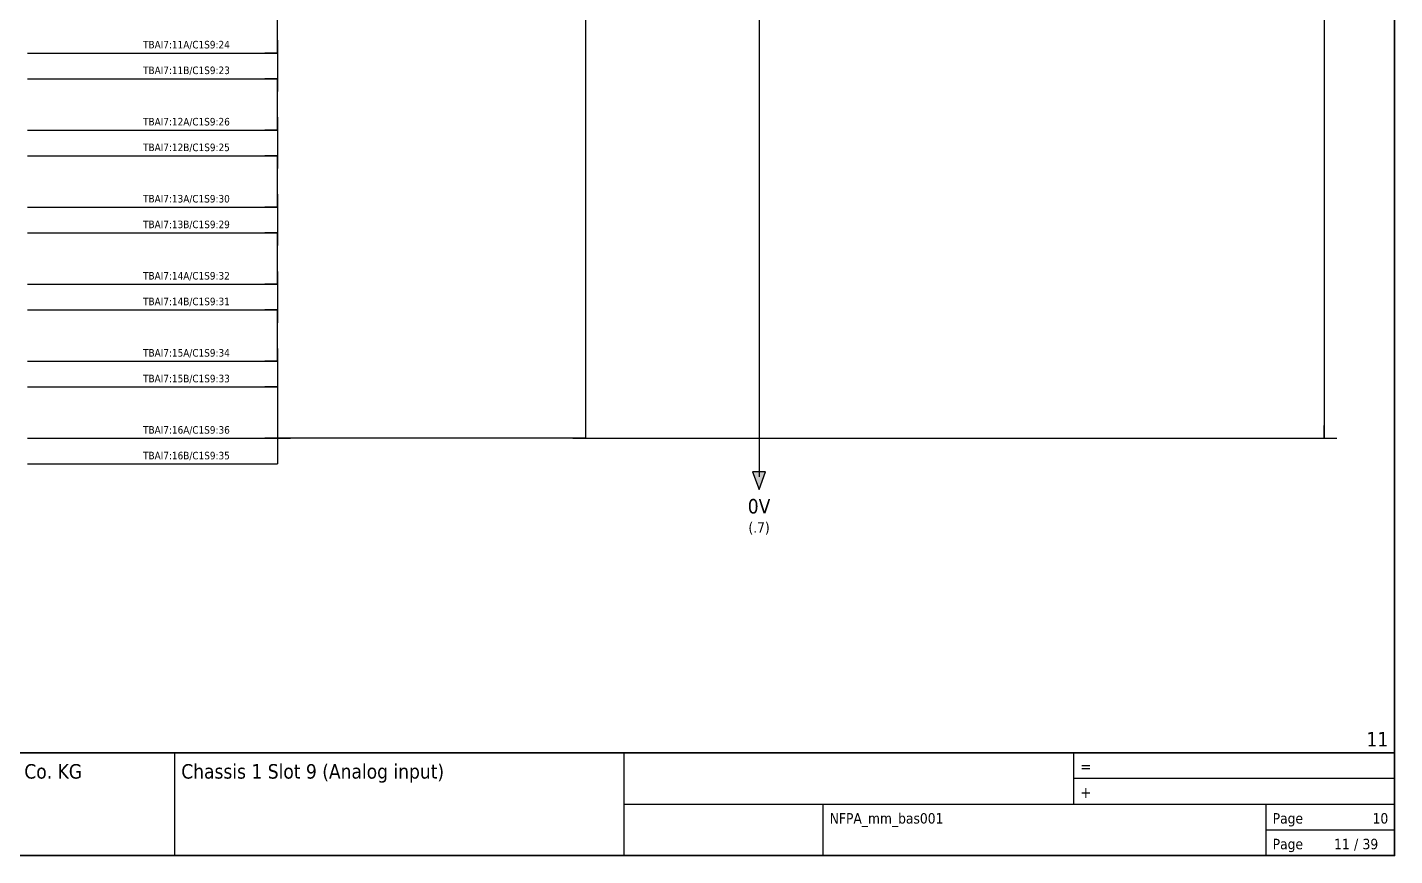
# Model space of a CAD drawing. Header units: millimetres. Extents: x 0 to 1792788, y -13 to 262234.
# Drawn here: x 207 to 420, y 0 to 129 of the extents above; entities that cross this region are included whole.
import ezdxf
from ezdxf.enums import TextEntityAlignment as Align

# ---------------------------------------------------------------- set-up
doc = ezdxf.new("R2010")
doc.units = ezdxf.units.MM
for name, color, linetype, lineweight in [('EPLAN201', 7, 'Continuous', 35), ('EPLAN311', 7, 'Continuous', 25), ('EPLAN317', 7, 'Continuous', 25), ('EPLAN403', 5, 'Continuous', 35), ('EPLAN405', 7, 'Continuous', 25), ('EPLAN442', 73, 'Continuous', 35), ('EPLAN451', 7, 'Continuous', 35), ('EPLAN452', 7, 'Continuous', 35), ('EPLAN453', 7, 'Continuous', 35)]:
    doc.layers.add(name, color=color, linetype=linetype, lineweight=lineweight)
doc.styles.add('Tahoma', font='')
doc.styles.get('Tahoma').set_extended_font_data('Tahoma')

# ---------------------------------------------------------------- blocks, each defined once
blk = doc.blocks.new('EPLFRAME')
at = {"layer": 'EPLAN201', "linetype": 'Continuous', "lineweight": 35, "ltscale": 4}
blk.add_line((0, 16), (420, 16), dxfattribs=at)
at = {"layer": 'EPLAN201', "linetype": 'Continuous', "lineweight": 25, "ltscale": 4}
for p, q in [((230, 0), (230, 16)), ((300, 0), (300, 16)), ((370, 16), (370, 8)), ((420, 12), (370, 12)), ((300, 8), (420, 8)), ((331, 0), (331, 8)), ((400, 0), (400, 8)), ((400, 4), (420, 4))]:
    blk.add_line(p, q, dxfattribs=at)
at = {"layer": 'EPLAN201', "linetype": 'Continuous', "lineweight": 35, "ltscale": 4}
blk.add_lwpolyline([(0, 0), (420, 0), (420, 297), (0, 297)], close=True, dxfattribs=at)
at = {"layer": 'EPLAN201', "color": 7, "style": 'Tahoma'}
for s, height, p in [('=', 1.81, (371, 13)), ('+', 1.81, (371, 9)), ('Page', 1.625, (401, 5)), ('Page', 1.625, (401, 1))]:
    blk.add_text(s, height=height, dxfattribs=at).set_placement(p)
blk.add_text('/', height=1.63, dxfattribs=at).set_placement((414, 1), align=Align.CENTER)
at = {"layer": 'EPLAN451', "color": 7, "style": 'Tahoma'}
for tag, p, height in [('14_10014', (101, 12), 2.26), ('14_10015', (185, 12), 2.26), ('14_10011', (101, 5), 2.26), ('14_10013', (332, 5), 1.63), ('14_10151', (73, 1), 1.63), ('14_10300', (415, 1), 1.63)]:
    blk.add_attdef(tag, p, '', height=height, dxfattribs=at)
blk.add_attdef('4_25020', text='', height=1.63, dxfattribs=at).set_placement((413, 1), align=Align.RIGHT)
at = {"layer": 'EPLAN452', "color": 7, "style": 'Tahoma'}
for tag, p, height in [('4_11041', (1, 17), 2.26), ('4_11071[1]', (1, 13), 1.63), ('4_11074[1]', (21, 13), 1.63), ('4_11070[1]', (41, 13), 1.63), ('4_11024', (73, 13), 1.63), ('4_11011', (231, 12), 2.26), ('4_11030', (301, 12), 2.26), ('4_20132_1001', (374, 13), 1.63), ('4_11071[2]', (1, 9), 1.63), ('4_11074[2]', (21, 9), 1.63), ('4_11070[2]', (41, 9), 1.63), ('4_11022', (73, 9), 1.63), ('4_20134_1001', (374, 9), 1.63), ('4_11071[3]', (1, 5), 1.63), ('4_11074[3]', (21, 5), 1.63), ('4_11070[3]', (41, 5), 1.63), ('4_11080', (73, 5), 1.63), ('4_11059', (301, 5), 1.63)]:
    blk.add_attdef(tag, p, '', height=height, dxfattribs=at)
for tag, height, p in [('4_11040', 2.26, (419, 17)), ('4_11000', 1.63, (419, 5)), ('4_11085', 1.63, (141, 1)), ('4_11086', 1.63, (183, 1))]:
    blk.add_attdef(tag, text='', height=height, dxfattribs=at).set_placement(p, align=Align.RIGHT)
at = {"layer": 'EPLAN453', "color": 7, "style": 'Tahoma'}
for tag, p in [('53_19005_1', (21, 293)), ('53_19005', (63, 293)), ('53_19005_8', (105, 293)), ('53_19005_6', (147, 293)), ('53_19005_7', (189, 293)), ('53_19005_9', (231, 293)), ('53_19005_3', (273, 293)), ('53_19005_2', (315, 293)), ('53_19005_4', (357, 293)), ('53_19005_5', (399, 293))]:
    blk.add_attdef(tag, text='', height=1.35, dxfattribs=at).set_placement(p, align=Align.BOTTOM_CENTER)
blk = doc.blocks.new('EPLSYM_LibrarySPECIAL_Symbol308_Variant0_Placement0')
at = {"layer": 'EPLAN405', "color": 7, "style": 'Tahoma'}
for tag, p in [('17_31011', (1.5, 6.35)), ('17_31002', (1.5, 0.5))]:
    blk.add_attdef(tag, text='', height=1.17, dxfattribs=at).set_placement(p, align=Align.BOTTOM_LEFT)
for tag, p in [('17_31004', (1.5, 4.4)), ('17_31003', (1.5, 2.45))]:
    blk.add_attdef(tag, p, '', height=1.17, dxfattribs=at)
blk = doc.blocks.new('EPLSYM_LibrarySPECIAL_Symbol8_Variant3_Placement1')
at = {"layer": 'EPLAN311', "linetype": 'Continuous', "ltscale": 4}
blk.add_hatch(color=256, dxfattribs=at).paths.add_polyline_path([(-1, 0.75), (0, -2), (1, 0.75)], flags=0)
blk.add_line((0, 2), (0, 0.75), dxfattribs=at)
blk.add_lwpolyline([(-1, 0.75), (0, -2), (1, 0.75)], close=True, dxfattribs=at)
at = {"layer": 'EPLAN403', "color": 5, "style": 'Tahoma'}
blk.add_attdef('70_20010', text='', height=2.2575, dxfattribs=at).set_placement((0, -3.4515), align=Align.TOP_CENTER)
at = {"layer": 'EPLAN442', "color": 73, "style": 'Tahoma'}
blk.add_attdef('70_24300', text='', height=1.6254, dxfattribs=at).set_placement((0, -7.07508), align=Align.TOP_CENTER)

msp = doc.modelspace()

# ---------------------------------------------------------------- linework, layer by layer
at = {"layer": 'EPLAN311', "ltscale": 4}
for p, q in [((321, 153), (321, 59)), ((246, 125), (244, 125)), ((246, 121), (244, 121)), ((246, 113), (244, 113)), ((246, 109), (244, 109)), ((246, 101), (244, 101)), ((246, 97), (244, 97)), ((246, 89), (244, 89)), ((246, 85), (244, 85)), ((246, 77), (244, 77)), ((246, 73), (244, 73)), ((246, 65), (244, 65)), ((244, 61), (246, 61))]:
    msp.add_line(p, q, dxfattribs=at)
at = {"layer": 'EPLAN311', "color": 7, "ltscale": 4}
for p, q in [((207.05, 125), (246, 125)), ((207.05, 121), (246, 121)), ((207.05, 113), (246, 113)), ((207.05, 109), (246, 109)), ((207.05, 101), (246, 101)), ((207.05, 97), (246, 97)), ((207.05, 89), (246, 89)), ((207.05, 85), (246, 85)), ((207.05, 77), (246, 77)), ((207.05, 73), (246, 73)), ((207.05, 65), (246, 65)), ((207.05, 61), (246, 61))]:
    msp.add_line(p, q, dxfattribs=at)
at = {"layer": 'EPLAN317', "lineweight": 25, "ltscale": 4}
for p, q in [((294, 65), (294, 137)), ((409, 137), (409, 65)), ((246, 125), (246, 133)), ((246, 127), (246, 123)), ((246, 125), (246, 121)), ((246, 123), (246, 119)), ((246, 113), (246, 121)), ((246, 115), (246, 111)), ((246, 113), (246, 109)), ((246, 111), (246, 107)), ((246, 101), (246, 109)), ((246, 103), (246, 99)), ((246, 101), (246, 97)), ((246, 99), (246, 95)), ((246, 89), (246, 97)), ((246, 91), (246, 87)), ((246, 89), (246, 85)), ((246, 87), (246, 83)), ((246, 77), (246, 85)), ((246, 79), (246, 75)), ((246, 77), (246, 73)), ((246, 75), (246, 71)), ((246, 73), (246, 65)), ((246, 67), (246, 63)), ((294, 65), (294, 67)), ((409, 65), (409, 67)), ((294, 65), (246, 65)), ((246, 65), (246, 61)), ((246, 65), (248, 65)), ((292, 65), (296, 65)), ((294, 65), (409, 65)), ((407, 65), (411, 65)), ((246, 63), (246, 61))]:
    msp.add_line(p, q, dxfattribs=at)

# ---------------------------------------------------------------- block references
ref = msp.add_blockref('EPLFRAME', (0, 0))
ref.add_attrib('14_10013', 'NFPA_mm_bas001', (332, 5), dxfattribs={"layer": 'EPLAN451', "color": 7, "height": 1.6254, "style": 'Tahoma'})
ref.add_attrib('4_11011', 'Chassis 1 Slot 9 (Analog input)', (231, 12), dxfattribs={"layer": 'EPLAN452', "color": 7, "height": 2.2575, "style": 'Tahoma'})
ref.add_attrib('14_10300', '39', (415, 1), dxfattribs={"layer": 'EPLAN451', "color": 7, "height": 1.625, "style": 'Tahoma'})
ref.add_attrib('4_11040', '11', dxfattribs={"layer": 'EPLAN452', "color": 7, "height": 2.257, "style": 'Tahoma'}).set_placement((419, 17), align=Align.RIGHT)
ref.add_attrib('14_10015', 'EPLAN GmbH & Co. KG', (185, 12), dxfattribs={"layer": 'EPLAN451', "color": 7, "height": 2.2575, "style": 'Tahoma'})
ref.add_attrib('4_11000', '10', dxfattribs={"layer": 'EPLAN452', "color": 7, "height": 1.625, "style": 'Tahoma'}).set_placement((419, 5), align=Align.RIGHT)
ref.add_attrib('4_25020', '11', dxfattribs={"layer": 'EPLAN451', "color": 7, "height": 1.625, "style": 'Tahoma'}).set_placement((413, 1), align=Align.RIGHT)
ref = msp.add_blockref('EPLSYM_LibrarySPECIAL_Symbol308_Variant0_Placement0', (225, 125))
ref.add_attrib('17_31011', 'TBAI7:11A/C1S9:24', dxfattribs={"layer": 'EPLAN405', "color": 7, "height": 1.1739, "style": 'Tahoma'}).set_placement((225.05, 125.37), align=Align.BOTTOM_LEFT)
ref = msp.add_blockref('EPLSYM_LibrarySPECIAL_Symbol308_Variant0_Placement0', (225, 121))
ref.add_attrib('17_31011', 'TBAI7:11B/C1S9:23', dxfattribs={"layer": 'EPLAN405', "color": 7, "height": 1.1739, "style": 'Tahoma'}).set_placement((225.05, 121.37), align=Align.BOTTOM_LEFT)
ref = msp.add_blockref('EPLSYM_LibrarySPECIAL_Symbol308_Variant0_Placement0', (225, 113))
ref.add_attrib('17_31011', 'TBAI7:12A/C1S9:26', dxfattribs={"layer": 'EPLAN405', "color": 7, "height": 1.1739, "style": 'Tahoma'}).set_placement((225.05, 113.37), align=Align.BOTTOM_LEFT)
ref = msp.add_blockref('EPLSYM_LibrarySPECIAL_Symbol308_Variant0_Placement0', (225, 109))
ref.add_attrib('17_31011', 'TBAI7:12B/C1S9:25', dxfattribs={"layer": 'EPLAN405', "color": 7, "height": 1.1739, "style": 'Tahoma'}).set_placement((225.05, 109.37), align=Align.BOTTOM_LEFT)
ref = msp.add_blockref('EPLSYM_LibrarySPECIAL_Symbol308_Variant0_Placement0', (225, 101))
ref.add_attrib('17_31011', 'TBAI7:13A/C1S9:30', dxfattribs={"layer": 'EPLAN405', "color": 7, "height": 1.1739, "style": 'Tahoma'}).set_placement((225.05, 101.37), align=Align.BOTTOM_LEFT)
ref = msp.add_blockref('EPLSYM_LibrarySPECIAL_Symbol308_Variant0_Placement0', (225, 97))
ref.add_attrib('17_31011', 'TBAI7:13B/C1S9:29', dxfattribs={"layer": 'EPLAN405', "color": 7, "height": 1.1739, "style": 'Tahoma'}).set_placement((225.05, 97.37), align=Align.BOTTOM_LEFT)
ref = msp.add_blockref('EPLSYM_LibrarySPECIAL_Symbol308_Variant0_Placement0', (225, 89))
ref.add_attrib('17_31011', 'TBAI7:14A/C1S9:32', dxfattribs={"layer": 'EPLAN405', "color": 7, "height": 1.1739, "style": 'Tahoma'}).set_placement((225.05, 89.37), align=Align.BOTTOM_LEFT)
ref = msp.add_blockref('EPLSYM_LibrarySPECIAL_Symbol308_Variant0_Placement0', (225, 85))
ref.add_attrib('17_31011', 'TBAI7:14B/C1S9:31', dxfattribs={"layer": 'EPLAN405', "color": 7, "height": 1.1739, "style": 'Tahoma'}).set_placement((225.05, 85.37), align=Align.BOTTOM_LEFT)
ref = msp.add_blockref('EPLSYM_LibrarySPECIAL_Symbol308_Variant0_Placement0', (225, 77))
ref.add_attrib('17_31011', 'TBAI7:15A/C1S9:34', dxfattribs={"layer": 'EPLAN405', "color": 7, "height": 1.1739, "style": 'Tahoma'}).set_placement((225.05, 77.37), align=Align.BOTTOM_LEFT)
ref = msp.add_blockref('EPLSYM_LibrarySPECIAL_Symbol308_Variant0_Placement0', (225, 73))
ref.add_attrib('17_31011', 'TBAI7:15B/C1S9:33', dxfattribs={"layer": 'EPLAN405', "color": 7, "height": 1.1739, "style": 'Tahoma'}).set_placement((225.05, 73.37), align=Align.BOTTOM_LEFT)
ref = msp.add_blockref('EPLSYM_LibrarySPECIAL_Symbol308_Variant0_Placement0', (225, 65))
ref.add_attrib('17_31011', 'TBAI7:16A/C1S9:36', dxfattribs={"layer": 'EPLAN405', "color": 7, "height": 1.1739, "style": 'Tahoma'}).set_placement((225.05, 65.37), align=Align.BOTTOM_LEFT)
ref = msp.add_blockref('EPLSYM_LibrarySPECIAL_Symbol308_Variant0_Placement0', (225, 61))
ref.add_attrib('17_31011', 'TBAI7:16B/C1S9:35', dxfattribs={"layer": 'EPLAN405', "color": 7, "height": 1.1739, "style": 'Tahoma'}).set_placement((225.05, 61.37), align=Align.BOTTOM_LEFT)
msp.add_blockref('EPLSYM_LibrarySPECIAL_Symbol8_Variant3_Placement1', (321, 59)).add_auto_attribs({'70_20010': '0V', '70_24300': '(.7)'})

doc.saveas('drawing.dxf')
